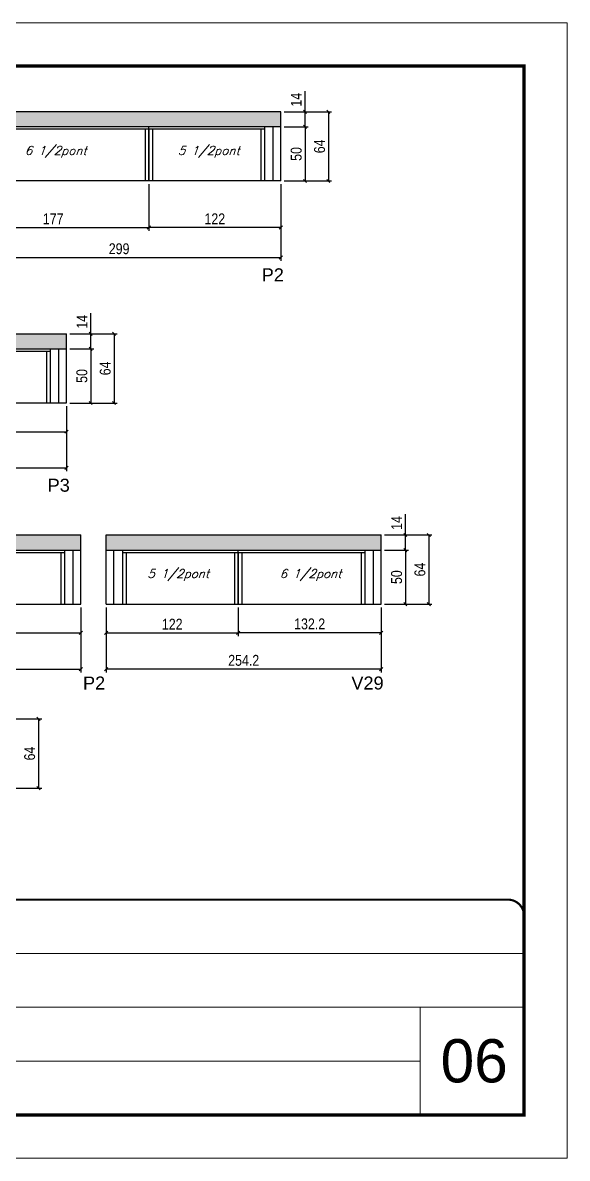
# Model space of a CAD drawing. Header units: millimetres. Extents: x 2921 to 9246, y 316 to 11751.
# Drawn here: x 5488 to 5991, y 8356 to 9406 of the extents above; entities that cross this region are included whole.
import ezdxf

# ---------------------------------------------------------------- set-up
doc = ezdxf.new("R2010")
doc.units = ezdxf.units.MM
doc.linetypes.add('CONTINUO', pattern=[0])
doc.linetypes.add('DASHED', pattern=[0.75, 0.5, -0.25])
for name, color, linetype in [('1', 3, 'Continuous'), ('5', 5, 'Continuous'), ('COTA', 241, 'Continuous'), ('Painéis', 200, 'Continuous'), ('SARR_2.2x7', 40, 'Continuous'), ('SARR_3.5x7', 81, 'Continuous'), ('texto', 7, 'Continuous')]:
    doc.layers.add(name, color=color, linetype=linetype)
for name, color, linetype, lineweight in [('CARIMBO', 255, 'Continuous', 9), ('Folhas', 255, 'Continuous', 9), ('SARRAFO DE PRESSAO', 251, 'DASHED', 9)]:
    doc.layers.add(name, color=color, linetype=linetype, lineweight=lineweight)
doc.styles.add('arial', font='arial.ttf')
doc.styles.add('COTA TECNICA', font='techl___.ttf', dxfattribs={"height": 10})
doc.styles.add('COTA TECNICA-50', font='techl___.ttf', dxfattribs={"height": 10})
doc.styles.add('Romans', font='romans.shx')
doc.styles.get("Standard").update_dxf_attribs({"font": 'arial.ttf'})
doc.dimstyles.new('COTA PAINEL-50', dxfattribs={"dimtxt": 10, "dimasz": 3, "dimexe": 3, "dimexo": 3, "dimgap": 3, "dimtad": 1, "dimdec": 1, "dimzin": 12, "dimdsep": 46, "dimtxsty": 'COTA TECNICA-50', "dimblk1": 'OBLIQUE', "dimblk2": 'OBLIQUE', "dimsah": 1, "dimcen": 0.9, "dimclrd": 4, "dimclre": 4, "dimclrt": 240, "dimadec": 1, "dimazin": 3, "dimtfac": 1, "dimtdec": 1, "dimtmove": 0, "dimatfit": 3, "dimfxl": 1, "dimtolj": 1, "dimtzin": 12, "dimarcsym": 0})
doc.dimstyles.new('PAINEL', dxfattribs={"dimtxt": 10, "dimasz": 3, "dimexe": 3, "dimexo": 3, "dimgap": 3, "dimtad": 1, "dimdec": 1, "dimzin": 12, "dimdsep": 46, "dimtxsty": 'COTA TECNICA', "dimblk1": 'OBLIQUE', "dimblk2": 'OBLIQUE', "dimsah": 1, "dimcen": 0.9, "dimclrd": 4, "dimclre": 4, "dimclrt": 240, "dimadec": 1, "dimazin": 3, "dimtfac": 1, "dimtdec": 1, "dimtmove": 0, "dimatfit": 3, "dimfxl": 1, "dimtolj": 1, "dimtzin": 12, "dimarcsym": 0})

# ---------------------------------------------------------------- blocks, each defined once
blk = doc.blocks.new('9999999999')
at = {"color": 30, "linetype": 'CONTINUO'}
for p, q in [((98564.6, 34379.6), (99584, 34379.6)), ((98564.6, 34329.8), (99488, 34329.8)), ((99584, 34329.8), (99488, 34329.8)), ((99488, 34329.8), (99488, 34230.2)), ((98564.6, 34280), (99488, 34280))]:
    blk.add_line(p, q, dxfattribs=at)
at = {"color": 30, "linetype": 'CONTINUO', "const_width": 2}
blk.add_lwpolyline([(99584, 34230.2), (99584, 34414.4, 0.414214), (99569, 34429.4), (98229, 34429.4, 0.414214), (98214, 34414.4), (98214, 34245.2, 0.414214), (98229, 34230.2), (99584, 34230.2)], format="xyb", dxfattribs=at)
at = {"layer": 'Folhas'}
blk.add_lwpolyline([(98139, 34190.2), (99624, 34190.2), (99624, 35240.2), (98139, 35240.2)], close=True, dxfattribs=at)
at = {"layer": 'Folhas', "color": 30, "const_width": 3}
blk.add_lwpolyline([(98214, 34230.2), (99584, 34230.2), (99584, 35200.2), (98214, 35200.2)], close=True, dxfattribs=at)
blk = doc.blocks.new('_Oblique')
at = {"layer": '1', "color": 0, "lineweight": -2}
blk.add_line((-0.5, -0.5), (0.5, 0.5), dxfattribs=at)
blk = doc.blocks.new('*D800')
at = {"layer": 'COTA', "color": 4, "linetype": 'ByBlock', "lineweight": -2, "transparency": 16777216}
for p, q in [((5604.2, 9256.6), (5604.2, 9213.5)), ((5726.2, 9256.6), (5726.2, 9213.5)), ((5726.2, 9216.5), (5604.2, 9216.5))]:
    blk.add_line(p, q, dxfattribs=at)
at = {"layer": 'Defpoints', "color": 0, "linetype": 'ByBlock', "transparency": 16777216}
for p in [(5604.2, 9259.6), (5726.2, 9259.6), (5604.2, 9216.5)]:
    blk.add_point(p, dxfattribs=at)
at = {"layer": 'COTA', "color": 4, "linetype": 'ByBlock', "lineweight": -2, "transparency": 16777216, "xscale": 3, "yscale": 3, "zscale": 3, "rotation": 180}
blk.add_blockref('_Oblique', (5604.2, 9216.5), dxfattribs=at)
at = {"layer": 'COTA', "color": 4, "linetype": 'ByBlock', "lineweight": -2, "transparency": 16777216, "xscale": 3, "yscale": 3, "zscale": 3}
blk.add_blockref('_Oblique', (5726.2, 9216.5), dxfattribs=at)
at = {"layer": 'COTA', "color": 240, "linetype": 'ByBlock', "transparency": 16777216, "insert": (5665.2, 9224.6), "char_height": 10, "width": 165.595, "attachment_point": 5, "style": 'COTA TECNICA'}
blk.add_mtext('\\A1;122 ', dxfattribs=at)
blk = doc.blocks.new('*D801')
at = {"layer": 'COTA', "color": 4, "lineweight": -2, "transparency": 16777216}
for p, q in [((5427.2, 9256.6), (5427.2, 9213.5)), ((5604.2, 9256.6), (5604.2, 9213.5)), ((5427.2, 9216.5), (5604.2, 9216.5))]:
    blk.add_line(p, q, dxfattribs=at)
at = {"layer": 'Defpoints', "color": 0, "transparency": 16777216}
for p in [(5427.2, 9259.6), (5604.2, 9259.6), (5604.2, 9216.5)]:
    blk.add_point(p, dxfattribs=at)
at = {"layer": 'COTA', "color": 4, "lineweight": -2, "transparency": 16777216, "xscale": 3, "yscale": 3, "zscale": 3, "rotation": 180}
blk.add_blockref('_Oblique', (5427.2, 9216.5), dxfattribs=at)
at = {"layer": 'COTA', "color": 4, "lineweight": -2, "transparency": 16777216, "xscale": 3, "yscale": 3, "zscale": 3}
blk.add_blockref('_Oblique', (5604.2, 9216.5), dxfattribs=at)
at = {"layer": 'COTA', "color": 240, "transparency": 16777216, "insert": (5515.7, 9224.6), "char_height": 10, "attachment_point": 5, "style": 'COTA TECNICA'}
blk.add_mtext('\\A1;177', dxfattribs=at)
blk = doc.blocks.new('*D802')
at = {"layer": 'Defpoints', "color": 0, "transparency": 16777216}
for p in [(5427.2, 9216.5), (5726.2, 9216.5), (5726.2, 9188.8)]:
    blk.add_point(p, dxfattribs=at)
at = {"layer": 'Painéis', "color": 4, "lineweight": -2, "transparency": 16777216}
for p, q in [((5427.2, 9213.5), (5427.2, 9185.8)), ((5726.2, 9213.5), (5726.2, 9185.8)), ((5427.2, 9188.8), (5726.2, 9188.8))]:
    blk.add_line(p, q, dxfattribs=at)
at = {"layer": 'Painéis', "color": 4, "lineweight": -2, "transparency": 16777216, "xscale": 3, "yscale": 3, "zscale": 3, "rotation": 180}
blk.add_blockref('_Oblique', (5427.2, 9188.8), dxfattribs=at)
at = {"layer": 'Painéis', "color": 4, "lineweight": -2, "transparency": 16777216, "xscale": 3, "yscale": 3, "zscale": 3}
blk.add_blockref('_Oblique', (5726.2, 9188.8), dxfattribs=at)
at = {"layer": 'Painéis', "color": 240, "lineweight": 5, "transparency": 16777216, "insert": (5576.7, 9196.9), "char_height": 10, "attachment_point": 5, "style": 'COTA TECNICA'}
blk.add_mtext('\\A1;299', dxfattribs=at)
blk = doc.blocks.new('*D804')
at = {"layer": 'COTA', "color": 4, "linetype": 'ByBlock', "lineweight": -2, "transparency": 16777216}
for p, q in [((5284, 9051.3), (5284, 9024.8)), ((5528, 9051.3), (5528, 9024.8)), ((5284, 9027.8), (5528, 9027.8))]:
    blk.add_line(p, q, dxfattribs=at)
at = {"layer": 'Defpoints', "color": 0, "linetype": 'ByBlock', "transparency": 16777216}
for p in [(5284, 9054.3), (5528, 9054.3), (5528, 9027.8)]:
    blk.add_point(p, dxfattribs=at)
at = {"layer": 'COTA', "color": 4, "linetype": 'ByBlock', "lineweight": -2, "transparency": 16777216, "xscale": 3, "yscale": 3, "zscale": 3, "rotation": 180}
blk.add_blockref('_Oblique', (5284, 9027.8), dxfattribs=at)
at = {"layer": 'COTA', "color": 4, "linetype": 'ByBlock', "lineweight": -2, "transparency": 16777216, "xscale": 3, "yscale": 3, "zscale": 3}
blk.add_blockref('_Oblique', (5528, 9027.8), dxfattribs=at)
at = {"layer": 'COTA', "color": 240, "linetype": 'ByBlock', "transparency": 16777216, "insert": (5406, 9035.9), "char_height": 10, "width": 210.731, "attachment_point": 5, "style": 'COTA TECNICA'}
blk.add_mtext('\\A1;244', dxfattribs=at)
blk = doc.blocks.new('*D1169')
at = {"layer": 'COTA', "color": 4, "linetype": 'ByBlock', "lineweight": -2, "transparency": 16777216}
for p, q in [((4940, 9051.3), (4940, 8991.3)), ((5528, 9051.3), (5528, 8991.3)), ((4940, 8994.3), (5528, 8994.3))]:
    blk.add_line(p, q, dxfattribs=at)
at = {"layer": 'Defpoints', "color": 0, "linetype": 'ByBlock', "transparency": 16777216}
for p in [(4940, 9054.3), (5528, 9054.3), (5528, 8994.3)]:
    blk.add_point(p, dxfattribs=at)
at = {"layer": 'COTA', "color": 4, "linetype": 'ByBlock', "lineweight": -2, "transparency": 16777216, "xscale": 3, "yscale": 3, "zscale": 3, "rotation": 180}
blk.add_blockref('_Oblique', (4940, 8994.3), dxfattribs=at)
at = {"layer": 'COTA', "color": 4, "linetype": 'ByBlock', "lineweight": -2, "transparency": 16777216, "xscale": 3, "yscale": 3, "zscale": 3}
blk.add_blockref('_Oblique', (5528, 8994.3), dxfattribs=at)
at = {"layer": 'COTA', "color": 240, "linetype": 'ByBlock', "transparency": 16777216, "insert": (5234, 9002.4), "char_height": 10, "attachment_point": 5, "style": 'COTA TECNICA'}
blk.add_mtext('\\A1;588', dxfattribs=at)
blk = doc.blocks.new('*D777')
at = {"layer": 'COTA', "color": 4, "lineweight": -2, "transparency": 16777216}
for p, q in [((5531, 9104.3), (5553.4, 9104.3)), ((5550.4, 9104.3), (5550.4, 9054.3)), ((5531, 9054.3), (5553.4, 9054.3))]:
    blk.add_line(p, q, dxfattribs=at)
at = {"layer": 'Defpoints', "color": 0, "transparency": 16777216}
for p in [(5528, 9104.3), (5528, 9054.3), (5550.4, 9054.3)]:
    blk.add_point(p, dxfattribs=at)
at = {"layer": 'COTA', "color": 4, "lineweight": -2, "transparency": 16777216, "xscale": 3, "yscale": 3, "zscale": 3}
for p, rotation in [((5550.4, 9104.3), 90), ((5550.4, 9054.3), 270)]:
    blk.add_blockref('_Oblique', p, dxfattribs=dict(at, rotation=rotation))
at = {"layer": 'COTA', "color": 240, "transparency": 16777216, "insert": (5542.3, 9079.3), "char_height": 10, "attachment_point": 5, "rotation": 90, "style": 'COTA TECNICA-50'}
blk.add_mtext('\\A1;50', dxfattribs=at)
blk = doc.blocks.new('*D778')
at = {"layer": 'COTA', "color": 4, "lineweight": -2, "transparency": 16777216}
for p, q in [((5550.4, 9118.3), (5550.4, 9137.5)), ((5531, 9118.3), (5553.4, 9118.3)), ((5550.4, 9104.3), (5550.4, 9118.3)), ((5531, 9104.3), (5553.4, 9104.3))]:
    blk.add_line(p, q, dxfattribs=at)
at = {"layer": 'Defpoints', "color": 0, "transparency": 16777216}
for p in [(5528, 9118.3), (5550.4, 9118.3), (5528, 9104.3)]:
    blk.add_point(p, dxfattribs=at)
at = {"layer": 'COTA', "color": 4, "lineweight": -2, "transparency": 16777216, "xscale": 3, "yscale": 3, "zscale": 3}
for p, rotation in [((5550.4, 9118.3), 90), ((5550.4, 9104.3), 270)]:
    blk.add_blockref('_Oblique', p, dxfattribs=dict(at, rotation=rotation))
at = {"layer": 'COTA', "color": 240, "transparency": 16777216, "insert": (5542.4, 9129.4), "char_height": 10, "attachment_point": 5, "rotation": 90, "style": 'COTA TECNICA-50'}
blk.add_mtext('\\A1;14', dxfattribs=at)
blk = doc.blocks.new('*D779')
at = {"layer": 'COTA', "color": 4, "lineweight": -2, "transparency": 16777216}
for p, q in [((5531, 9118.3), (5575, 9118.3)), ((5572, 9118.3), (5572, 9054.3)), ((5531, 9054.3), (5575, 9054.3))]:
    blk.add_line(p, q, dxfattribs=at)
at = {"layer": 'Defpoints', "color": 0, "transparency": 16777216}
for p in [(5528, 9118.3), (5528, 9054.3), (5572, 9054.3)]:
    blk.add_point(p, dxfattribs=at)
at = {"layer": 'COTA', "color": 4, "lineweight": -2, "transparency": 16777216, "xscale": 3, "yscale": 3, "zscale": 3}
for p, rotation in [((5572, 9118.3), 90), ((5572, 9054.3), 270)]:
    blk.add_blockref('_Oblique', p, dxfattribs=dict(at, rotation=rotation))
at = {"layer": 'COTA', "color": 240, "transparency": 16777216, "insert": (5563.9, 9086.3), "char_height": 10, "attachment_point": 5, "rotation": 90, "style": 'COTA TECNICA-50'}
blk.add_mtext('\\A1;64', dxfattribs=at)
blk = doc.blocks.new('*D781')
at = {"layer": 'COTA', "color": 4, "lineweight": -2, "transparency": 16777216}
for p, q in [((5729.2, 9309.6), (5751.6, 9309.6)), ((5748.6, 9309.6), (5748.6, 9259.6)), ((5729.2, 9259.6), (5751.6, 9259.6))]:
    blk.add_line(p, q, dxfattribs=at)
at = {"layer": 'Defpoints', "color": 0, "transparency": 16777216}
for p in [(5726.2, 9309.6), (5726.2, 9259.6), (5748.6, 9259.6)]:
    blk.add_point(p, dxfattribs=at)
at = {"layer": 'COTA', "color": 4, "lineweight": -2, "transparency": 16777216, "xscale": 3, "yscale": 3, "zscale": 3}
for p, rotation in [((5748.6, 9309.6), 90), ((5748.6, 9259.6), 270)]:
    blk.add_blockref('_Oblique', p, dxfattribs=dict(at, rotation=rotation))
at = {"layer": 'COTA', "color": 240, "transparency": 16777216, "insert": (5740.5, 9284.6), "char_height": 10, "attachment_point": 5, "rotation": 90, "style": 'COTA TECNICA-50'}
blk.add_mtext('\\A1;50', dxfattribs=at)
blk = doc.blocks.new('*D782')
at = {"layer": 'COTA', "color": 4, "lineweight": -2, "transparency": 16777216}
for p, q in [((5748.6, 9323.6), (5748.6, 9342.7)), ((5729.2, 9323.6), (5751.6, 9323.6)), ((5748.6, 9309.6), (5748.6, 9323.6)), ((5729.2, 9309.6), (5751.6, 9309.6))]:
    blk.add_line(p, q, dxfattribs=at)
at = {"layer": 'Defpoints', "color": 0, "transparency": 16777216}
for p in [(5726.2, 9323.6), (5748.6, 9323.6), (5726.2, 9309.6)]:
    blk.add_point(p, dxfattribs=at)
at = {"layer": 'COTA', "color": 4, "lineweight": -2, "transparency": 16777216, "xscale": 3, "yscale": 3, "zscale": 3}
for p, rotation in [((5748.6, 9323.6), 90), ((5748.6, 9309.6), 270)]:
    blk.add_blockref('_Oblique', p, dxfattribs=dict(at, rotation=rotation))
at = {"layer": 'COTA', "color": 240, "transparency": 16777216, "insert": (5740.5, 9334.7), "char_height": 10, "attachment_point": 5, "rotation": 90, "style": 'COTA TECNICA-50'}
blk.add_mtext('\\A1;14', dxfattribs=at)
blk = doc.blocks.new('*D783')
at = {"layer": 'COTA', "color": 4, "lineweight": -2, "transparency": 16777216}
for p, q in [((5729.2, 9323.6), (5773.2, 9323.6)), ((5770.2, 9323.6), (5770.2, 9259.6)), ((5729.2, 9259.6), (5773.2, 9259.6))]:
    blk.add_line(p, q, dxfattribs=at)
at = {"layer": 'Defpoints', "color": 0, "transparency": 16777216}
for p in [(5726.2, 9323.6), (5726.2, 9259.6), (5770.2, 9259.6)]:
    blk.add_point(p, dxfattribs=at)
at = {"layer": 'COTA', "color": 4, "lineweight": -2, "transparency": 16777216, "xscale": 3, "yscale": 3, "zscale": 3}
for p, rotation in [((5770.2, 9323.6), 90), ((5770.2, 9259.6), 270)]:
    blk.add_blockref('_Oblique', p, dxfattribs=dict(at, rotation=rotation))
at = {"layer": 'COTA', "color": 240, "transparency": 16777216, "insert": (5762.1, 9291.6), "char_height": 10, "attachment_point": 5, "rotation": 90, "style": 'COTA TECNICA-50'}
blk.add_mtext('\\A1;64', dxfattribs=at)
blk = doc.blocks.new('*D1196')
at = {"layer": 'COTA', "color": 4, "linetype": 'ByBlock', "lineweight": -2, "transparency": 16777216}
for p, q in [((5297.3, 8865.3), (5297.3, 8838.8)), ((5541.3, 8865.3), (5541.3, 8838.8)), ((5297.3, 8841.8), (5541.3, 8841.8))]:
    blk.add_line(p, q, dxfattribs=at)
at = {"layer": 'Defpoints', "color": 0, "linetype": 'ByBlock', "transparency": 16777216}
for p in [(5297.3, 8868.3), (5541.3, 8868.3), (5541.3, 8841.8)]:
    blk.add_point(p, dxfattribs=at)
at = {"layer": 'COTA', "color": 4, "linetype": 'ByBlock', "lineweight": -2, "transparency": 16777216, "xscale": 3, "yscale": 3, "zscale": 3, "rotation": 180}
blk.add_blockref('_Oblique', (5297.3, 8841.8), dxfattribs=at)
at = {"layer": 'COTA', "color": 4, "linetype": 'ByBlock', "lineweight": -2, "transparency": 16777216, "xscale": 3, "yscale": 3, "zscale": 3}
blk.add_blockref('_Oblique', (5541.3, 8841.8), dxfattribs=at)
at = {"layer": 'COTA', "color": 240, "linetype": 'ByBlock', "transparency": 16777216, "insert": (5419.3, 8849.8), "char_height": 10, "width": 210.731, "attachment_point": 5, "style": 'COTA TECNICA'}
blk.add_mtext('\\A1;244', dxfattribs=at)
blk = doc.blocks.new('*D1201')
at = {"layer": 'COTA', "color": 4, "linetype": 'ByBlock', "lineweight": -2, "transparency": 16777216}
for p, q in [((4947.3, 8865.3), (4947.3, 8805.2)), ((5541.3, 8865.3), (5541.3, 8805.2)), ((4947.3, 8808.2), (5541.3, 8808.2))]:
    blk.add_line(p, q, dxfattribs=at)
at = {"layer": 'Defpoints', "color": 0, "linetype": 'ByBlock', "transparency": 16777216}
for p in [(4947.3, 8868.3), (5541.3, 8868.3), (5541.3, 8808.2)]:
    blk.add_point(p, dxfattribs=at)
at = {"layer": 'COTA', "color": 4, "linetype": 'ByBlock', "lineweight": -2, "transparency": 16777216, "xscale": 3, "yscale": 3, "zscale": 3, "rotation": 180}
blk.add_blockref('_Oblique', (4947.3, 8808.2), dxfattribs=at)
at = {"layer": 'COTA', "color": 4, "linetype": 'ByBlock', "lineweight": -2, "transparency": 16777216, "xscale": 3, "yscale": 3, "zscale": 3}
blk.add_blockref('_Oblique', (5541.3, 8808.2), dxfattribs=at)
at = {"layer": 'COTA', "color": 240, "linetype": 'ByBlock', "transparency": 16777216, "insert": (5244.3, 8816.4), "char_height": 10, "attachment_point": 5, "style": 'COTA TECNICA'}
blk.add_mtext('\\A1;594', dxfattribs=at)
blk = doc.blocks.new('*D1197')
at = {"layer": 'COTA', "color": 4, "lineweight": -2, "transparency": 16777216}
for p, q in [((5822, 8918.3), (5844.4, 8918.3)), ((5841.4, 8918.3), (5841.4, 8868.3)), ((5822, 8868.3), (5844.4, 8868.3))]:
    blk.add_line(p, q, dxfattribs=at)
at = {"layer": 'Defpoints', "color": 0, "transparency": 16777216}
for p in [(5819, 8918.3), (5819, 8868.3), (5841.4, 8868.3)]:
    blk.add_point(p, dxfattribs=at)
at = {"layer": 'COTA', "color": 4, "lineweight": -2, "transparency": 16777216, "xscale": 3, "yscale": 3, "zscale": 3}
for p, rotation in [((5841.4, 8918.3), 90), ((5841.4, 8868.3), 270)]:
    blk.add_blockref('_Oblique', p, dxfattribs=dict(at, rotation=rotation))
at = {"layer": 'COTA', "color": 240, "transparency": 16777216, "insert": (5833.3, 8893.3), "char_height": 10, "attachment_point": 5, "rotation": 90, "style": 'COTA TECNICA-50'}
blk.add_mtext('\\A1;50', dxfattribs=at)
blk = doc.blocks.new('*D1198')
at = {"layer": 'COTA', "color": 4, "lineweight": -2, "transparency": 16777216}
for p, q in [((5841.4, 8932.3), (5841.4, 8951.4)), ((5822, 8932.3), (5844.4, 8932.3)), ((5841.4, 8918.3), (5841.4, 8932.3)), ((5822, 8918.3), (5844.4, 8918.3))]:
    blk.add_line(p, q, dxfattribs=at)
at = {"layer": 'Defpoints', "color": 0, "transparency": 16777216}
for p in [(5819, 8932.3), (5841.4, 8932.3), (5819, 8918.3)]:
    blk.add_point(p, dxfattribs=at)
at = {"layer": 'COTA', "color": 4, "lineweight": -2, "transparency": 16777216, "xscale": 3, "yscale": 3, "zscale": 3}
for p, rotation in [((5841.4, 8932.3), 90), ((5841.4, 8918.3), 270)]:
    blk.add_blockref('_Oblique', p, dxfattribs=dict(at, rotation=rotation))
at = {"layer": 'COTA', "color": 240, "transparency": 16777216, "insert": (5833.4, 8943.4), "char_height": 10, "attachment_point": 5, "rotation": 90, "style": 'COTA TECNICA-50'}
blk.add_mtext('\\A1;14', dxfattribs=at)
blk = doc.blocks.new('*D1199')
at = {"layer": 'COTA', "color": 4, "lineweight": -2, "transparency": 16777216}
for p, q in [((5822, 8932.3), (5866, 8932.3)), ((5863, 8932.3), (5863, 8868.3)), ((5822, 8868.3), (5866, 8868.3))]:
    blk.add_line(p, q, dxfattribs=at)
at = {"layer": 'Defpoints', "color": 0, "transparency": 16777216}
for p in [(5819, 8932.3), (5819, 8868.3), (5863, 8868.3)]:
    blk.add_point(p, dxfattribs=at)
at = {"layer": 'COTA', "color": 4, "lineweight": -2, "transparency": 16777216, "xscale": 3, "yscale": 3, "zscale": 3}
for p, rotation in [((5863, 8932.3), 90), ((5863, 8868.3), 270)]:
    blk.add_blockref('_Oblique', p, dxfattribs=dict(at, rotation=rotation))
at = {"layer": 'COTA', "color": 240, "transparency": 16777216, "insert": (5854.9, 8900.3), "char_height": 10, "attachment_point": 5, "rotation": 90, "style": 'COTA TECNICA-50'}
blk.add_mtext('\\A1;64', dxfattribs=at)
blk = doc.blocks.new('*D1202')
at = {"layer": 'COTA', "color": 4, "linetype": 'ByBlock', "lineweight": -2, "transparency": 16777216}
for p, q in [((5564.8, 8865.3), (5564.8, 8838.8)), ((5686.8, 8865.3), (5686.8, 8838.8)), ((5564.8, 8841.8), (5686.8, 8841.8))]:
    blk.add_line(p, q, dxfattribs=at)
at = {"layer": 'Defpoints', "color": 0, "linetype": 'ByBlock', "transparency": 16777216}
for p in [(5564.8, 8868.3), (5686.8, 8868.3), (5686.8, 8841.8)]:
    blk.add_point(p, dxfattribs=at)
at = {"layer": 'COTA', "color": 4, "linetype": 'ByBlock', "lineweight": -2, "transparency": 16777216, "xscale": 3, "yscale": 3, "zscale": 3, "rotation": 180}
blk.add_blockref('_Oblique', (5564.8, 8841.8), dxfattribs=at)
at = {"layer": 'COTA', "color": 4, "linetype": 'ByBlock', "lineweight": -2, "transparency": 16777216, "xscale": 3, "yscale": 3, "zscale": 3}
blk.add_blockref('_Oblique', (5686.8, 8841.8), dxfattribs=at)
at = {"layer": 'COTA', "color": 240, "linetype": 'ByBlock', "transparency": 16777216, "insert": (5625.8, 8849.8), "char_height": 10, "width": 165.595, "attachment_point": 5, "style": 'COTA TECNICA'}
blk.add_mtext('\\A1;122 ', dxfattribs=at)
blk = doc.blocks.new('*D1203')
at = {"layer": 'COTA', "color": 4, "lineweight": -2, "transparency": 16777216}
for p, q in [((5686.8, 8865.3), (5686.8, 8838.8)), ((5819, 8865.3), (5819, 8838.8)), ((5819, 8841.8), (5686.8, 8841.8))]:
    blk.add_line(p, q, dxfattribs=at)
at = {"layer": 'Defpoints', "color": 0, "transparency": 16777216}
for p in [(5686.8, 8868.3), (5819, 8868.3), (5686.8, 8841.8)]:
    blk.add_point(p, dxfattribs=at)
at = {"layer": 'COTA', "color": 4, "lineweight": -2, "transparency": 16777216, "xscale": 3, "yscale": 3, "zscale": 3, "rotation": 180}
blk.add_blockref('_Oblique', (5686.8, 8841.8), dxfattribs=at)
at = {"layer": 'COTA', "color": 4, "lineweight": -2, "transparency": 16777216, "xscale": 3, "yscale": 3, "zscale": 3}
blk.add_blockref('_Oblique', (5819, 8841.8), dxfattribs=at)
at = {"layer": 'COTA', "color": 240, "transparency": 16777216, "insert": (5752.9, 8850), "char_height": 10, "attachment_point": 5, "style": 'COTA TECNICA'}
blk.add_mtext('\\A1;132.2', dxfattribs=at)
blk = doc.blocks.new('*D1204')
at = {"layer": 'Defpoints', "color": 0, "transparency": 16777216}
for p in [(5564.8, 8868.3), (5819, 8868.3), (5564.8, 8808.2)]:
    blk.add_point(p, dxfattribs=at)
at = {"layer": 'Painéis', "color": 4, "lineweight": -2, "transparency": 16777216}
for p, q in [((5564.8, 8865.3), (5564.8, 8805.2)), ((5819, 8865.3), (5819, 8805.2)), ((5819, 8808.2), (5564.8, 8808.2))]:
    blk.add_line(p, q, dxfattribs=at)
at = {"layer": 'Painéis', "color": 4, "lineweight": -2, "transparency": 16777216, "xscale": 3, "yscale": 3, "zscale": 3, "rotation": 180}
blk.add_blockref('_Oblique', (5564.8, 8808.2), dxfattribs=at)
at = {"layer": 'Painéis', "color": 4, "lineweight": -2, "transparency": 16777216, "xscale": 3, "yscale": 3, "zscale": 3}
blk.add_blockref('_Oblique', (5819, 8808.2), dxfattribs=at)
at = {"layer": 'Painéis', "color": 240, "lineweight": 5, "transparency": 16777216, "insert": (5691.9, 8816.3), "char_height": 10, "attachment_point": 5, "style": 'COTA TECNICA'}
blk.add_mtext('\\A1;254.2', dxfattribs=at)
blk = doc.blocks.new('*D1206')
at = {"layer": 'COTA', "color": 4, "linetype": 'ByBlock', "lineweight": -2, "transparency": 16777216}
for p, q in [((5336.1, 8695.2), (5336.1, 8668.6)), ((5458.1, 8695.2), (5458.1, 8668.6)), ((5336.1, 8671.6), (5458.1, 8671.6))]:
    blk.add_line(p, q, dxfattribs=at)
at = {"layer": 'Defpoints', "color": 0, "linetype": 'ByBlock', "transparency": 16777216}
for p in [(5336.1, 8698.2), (5458.1, 8698.2), (5458.1, 8671.6)]:
    blk.add_point(p, dxfattribs=at)
at = {"layer": 'COTA', "color": 4, "linetype": 'ByBlock', "lineweight": -2, "transparency": 16777216, "xscale": 3, "yscale": 3, "zscale": 3, "rotation": 180}
blk.add_blockref('_Oblique', (5336.1, 8671.6), dxfattribs=at)
at = {"layer": 'COTA', "color": 4, "linetype": 'ByBlock', "lineweight": -2, "transparency": 16777216, "xscale": 3, "yscale": 3, "zscale": 3}
blk.add_blockref('_Oblique', (5458.1, 8671.6), dxfattribs=at)
at = {"layer": 'COTA', "color": 240, "linetype": 'ByBlock', "transparency": 16777216, "insert": (5397.1, 8679.7), "char_height": 10, "width": 210.731, "attachment_point": 5, "style": 'COTA TECNICA'}
blk.add_mtext('\\A1;122', dxfattribs=at)
blk = doc.blocks.new('*D1212')
at = {"layer": 'COTA', "color": 4, "lineweight": -2, "transparency": 16777216}
for p, q in [((5461.1, 8762.2), (5505.1, 8762.2)), ((5502.1, 8762.2), (5502.1, 8698.2)), ((5461.1, 8698.2), (5505.1, 8698.2))]:
    blk.add_line(p, q, dxfattribs=at)
at = {"layer": 'Defpoints', "color": 0, "transparency": 16777216}
for p in [(5458.1, 8762.2), (5458.1, 8698.2), (5502.1, 8698.2)]:
    blk.add_point(p, dxfattribs=at)
at = {"layer": 'COTA', "color": 4, "lineweight": -2, "transparency": 16777216, "xscale": 3, "yscale": 3, "zscale": 3}
for p, rotation in [((5502.1, 8762.2), 90), ((5502.1, 8698.2), 270)]:
    blk.add_blockref('_Oblique', p, dxfattribs=dict(at, rotation=rotation))
at = {"layer": 'COTA', "color": 240, "transparency": 16777216, "insert": (5494, 8730.2), "char_height": 10, "attachment_point": 5, "rotation": 90, "style": 'COTA TECNICA-50'}
blk.add_mtext('\\A1;64', dxfattribs=at)

msp = doc.modelspace()

# ---------------------------------------------------------------- hatches: boundary and pattern name
at = {"layer": 'COTA', "linetype": 'ByBlock'}
h = msp.add_hatch(dxfattribs=at)
h.set_pattern_fill('AR-CONC', color=256, scale=0.03)
h.set_pattern_definition([(50, (3252.465, -7232.232), (5.4655401, -0.4781726), [0.5715, -6.2865]), (355, (3252.465, -7232.232), (-1.0573026, 5.7317054), [0.4572, -5.0292175]), (100.451445, (3252.9204, -7232.272), (4.4082374, 5.2535326), [0.4857003, -5.3427073]), (46.1842, (3252.465, -7230.708), (8.1323712, -1.2612698), [0.85725, -9.42975]), (96.63556, (3253.143, -7230.813), (7.122124, 7.4227837), [0.7285507, -8.0140682]), (351.18415, (3252.465, -7230.708), (7.122124, 7.4227837), [0.685799, -7.543792]), (21, (3253.227, -7231.089), (4.5484317, -3.067956), [0.5715, -6.2865]), (326, (3253.227, -7231.089), (1.8540609, 5.525639), [0.4572, -5.0292]), (71.451445, (3253.606, -7231.3446), (6.4024926, 2.457683), [0.4857003, -5.3426981]), (37.5, (3252.465, -7232.232), (0.0926581, 2.53665117), [0, -4.96824, 0, -5.1054, 0, -5.04825]), (7.5, (3252.465, -7232.232), (2.00458988, 3.00541724), [0, -2.91084, 0, -4.85394, 0, -1.92405]), (327.5, (3250.7657, -7232.232), (4.06771786, -0.17186232), [0, -1.905, 0, -5.9436, 0, -7.8867]), (317.5, (3250.0037, -7232.232), (4.44387544, 0.7627947), [0, -2.4765, 0, -3.94716, 0, -5.6007])])
h.paths.add_polyline_path([(5454.18, 9309.6), (5726.18, 9309.6), (5726.18, 9323.6), (5427.18, 9323.6), (5427.18, 9269.6), (5454.18, 9269.6)])
h = msp.add_hatch(dxfattribs=at)
h.set_pattern_fill('AR-CONC', color=256, scale=0.03)
h.set_pattern_definition([(50, (-126232.168, -24779.6122), (5.46554007, -0.47817257), [0.5715, -6.2865]), (355, (-126232.168, -24779.612), (-1.05730264, 5.73170536), [0.4572, -5.02921753]), (100.4514447, (-126231.7125, -24779.652), (4.40823741, 5.25353256), [0.48570026, -5.34270734]), (46.1842, (-126232.168, -24778.088), (8.13237123, -1.26126984), [0.85725, -9.42975]), (96.6355576, (-126231.49, -24778.193), (7.122124, 7.42278374), [0.7285507, -8.01406824]), (351.184151, (-126232.168, -24778.088), (7.122124, 7.42278374), [0.685799, -7.54379196]), (21, (-126231.406, -24778.4692), (4.54843174, -3.06795595), [0.5715, -6.2865]), (326, (-126231.406, -24778.469), (1.85406085, 5.52563898), [0.4572, -5.0292]), (71.451445, (-126231.027, -24778.725), (6.40249258, 2.45768307), [0.48570026, -5.34269813]), (37.5, (-126232.168, -24779.6122), (0.092658098, 2.536651166), [0, -4.96824, 0, -5.1054, 0, -5.04825]), (7.5, (-126232.168, -24779.6122), (2.004589875, 3.005417245), [0, -2.91084, 0, -4.85394, 0, -1.92405]), (327.5, (-126233.8673, -24779.6122), (4.067717855, -0.17186232), [0, -1.905, 0, -5.9436, 0, -7.8867]), (317.5, (-126234.6293, -24779.6122), (4.44387544, 0.76279473), [0, -2.4765, 0, -3.94716, 0, -5.6007])])
h.paths.add_polyline_path([(5528, 9104.34), (5528, 9118.34), (4940, 9118.34), (4940, 9104.34)])
h = msp.add_hatch(dxfattribs=at)
h.set_pattern_fill('AR-CONC', color=256, scale=0.03)
h.set_pattern_definition([(50, (-126224.893, -24965.6487), (5.46554007, -0.47817257), [0.5715, -6.2865]), (355, (-126224.893, -24965.649), (-1.05730264, 5.73170536), [0.4572, -5.02921753]), (100.4514447, (-126224.4376, -24965.6886), (4.40823741, 5.25353256), [0.48570026, -5.34270734]), (46.1842, (-126224.893, -24964.125), (8.13237123, -1.26126984), [0.85725, -9.42975]), (96.6355576, (-126224.2154, -24964.23), (7.122124, 7.42278374), [0.7285507, -8.01406824]), (351.184151, (-126224.893, -24964.125), (7.122124, 7.42278374), [0.685799, -7.54379196]), (21, (-126224.131, -24964.5057), (4.54843174, -3.06795595), [0.5715, -6.2865]), (326, (-126224.131, -24964.506), (1.85406085, 5.52563898), [0.4572, -5.0292]), (71.451445, (-126223.752, -24964.7614), (6.40249258, 2.45768307), [0.48570026, -5.34269813]), (37.5, (-126224.8931, -24965.6487), (0.092658098, 2.536651166), [0, -4.96824, 0, -5.1054, 0, -5.04825]), (7.5, (-126224.893, -24965.6487), (2.004589875, 3.005417245), [0, -2.91084, 0, -4.85394, 0, -1.92405]), (327.5, (-126226.5924, -24965.6487), (4.067717855, -0.17186232), [0, -1.905, 0, -5.9436, 0, -7.8867]), (317.5, (-126227.3544, -24965.6487), (4.44387544, 0.76279473), [0, -2.4765, 0, -3.94716, 0, -5.6007])])
h.paths.add_polyline_path([(5541.28, 8918.31), (5541.28, 8932.31), (4947.28, 8932.31), (4947.28, 8918.31)])
h = msp.add_hatch(dxfattribs=at)
h.set_pattern_fill('AR-CONC', color=256, scale=0.03)
h.set_pattern_definition([(50, (3878.078, -7623.5226), (5.4655401, -0.4781726), [0.5715, -6.2865]), (355, (3878.078, -7623.5226), (-1.0573026, 5.7317054), [0.4572, -5.0292175]), (100.451445, (3878.5333, -7623.5625), (4.4082374, 5.2535326), [0.4857003, -5.3427073]), (46.1842, (3878.078, -7621.9986), (8.1323712, -1.2612698), [0.85725, -9.42975]), (96.63556, (3878.7556, -7622.104), (7.122124, 7.4227837), [0.7285507, -8.0140682]), (351.18415, (3878.078, -7621.999), (7.122124, 7.4227837), [0.685799, -7.543792]), (21, (3878.84, -7622.3796), (4.5484317, -3.067956), [0.5715, -6.2865]), (326, (3878.84, -7622.3796), (1.8540609, 5.525639), [0.4572, -5.0292]), (71.451445, (3879.219, -7622.6353), (6.4024926, 2.457683), [0.4857003, -5.3426981]), (37.5, (3878.0779, -7623.5226), (0.0926581, 2.53665117), [0, -4.96824, 0, -5.1054, 0, -5.04825]), (7.5, (3878.0779, -7623.5226), (2.00458988, 3.00541724), [0, -2.91084, 0, -4.85394, 0, -1.92405]), (327.5, (3876.3786, -7623.5226), (4.06771786, -0.17186232), [0, -1.905, 0, -5.9436, 0, -7.8867]), (317.5, (3875.6166, -7623.5226), (4.44387544, 0.7627947), [0, -2.4765, 0, -3.94716, 0, -5.6007])])
h.paths.add_polyline_path([(5819, 8918.31), (5819, 8932.31), (5564.8, 8932.31), (5564.8, 8918.31)])

# ---------------------------------------------------------------- linework, layer by layer
for p, q in [((5726.18, 9323.6), (5427.18, 9323.6)), ((5726.18, 9309.6), (5726.18, 9323.6)), ((4940, 9118.34), (5528, 9118.34)), ((5528, 9104.34), (5528, 9118.34)), ((4947.28, 8932.31), (5541.28, 8932.31)), ((5541.28, 8918.31), (5541.28, 8932.31)), ((5564.8, 8932.31), (5819, 8932.31)), ((5564.8, 8918.31), (5564.8, 8932.31)), ((5819, 8918.31), (5819, 8932.31))]:
    msp.add_line(p, q, dxfattribs=at)
at = {"layer": 'Painéis', "linetype": 'ByBlock'}
for p, q in [((5726.18, 9309.6), (5454.18, 9309.6)), ((5604.18, 9259.6), (5604.18, 9309.6)), ((5726.18, 9259.6), (5726.18, 9309.6)), ((5726.18, 9259.6), (5427.18, 9259.6)), ((4940, 9104.34), (5528, 9104.34)), ((5528, 9054.34), (5528, 9104.34)), ((4940, 9054.34), (5528, 9054.34)), ((4947.28, 8918.31), (5541.28, 8918.31)), ((5541.28, 8868.31), (5541.28, 8918.31)), ((5564.8, 8918.31), (5819, 8918.31)), ((5564.8, 8868.31), (5564.8, 8918.31)), ((5686.8, 8868.31), (5686.8, 8918.31)), ((4947.28, 8868.31), (5541.28, 8868.31)), ((5564.8, 8868.31), (5819, 8868.31))]:
    msp.add_line(p, q, dxfattribs=at)
at = {"layer": 'Painéis'}
msp.add_line((5819, 8868.31), (5819, 8918.31), dxfattribs=at)
at = {"layer": 'SARR_2.2x7', "linetype": 'Continuous'}
for p, q in [((5604.18, 9307.4), (5454.18, 9307.4)), ((5711.18, 9307.4), (5604.18, 9307.4)), ((5719.18, 9259.6), (5719.18, 9309.6)), ((5521, 9054.34), (5521, 9104.34)), ((5284, 9102.14), (5513, 9102.14)), ((5297.28, 8916.11), (5526.28, 8916.11)), ((5534.28, 8868.31), (5534.28, 8918.31)), ((5571.8, 8868.31), (5571.8, 8918.31)), ((5579.8, 8916.11), (5686.8, 8916.11)), ((5686.8, 8916.11), (5804, 8916.11)), ((5812, 8868.31), (5812, 8918.31))]:
    msp.add_line(p, q, dxfattribs=at)
at = {"layer": 'SARR_3.5x7'}
for p, q in [((5600.68, 9307.4), (5600.68, 9259.6)), ((5604.18, 9307.4), (5604.18, 9259.6)), ((5607.68, 9307.4), (5607.68, 9259.6)), ((5707.68, 9307.4), (5707.68, 9259.6)), ((5711.18, 9309.6), (5711.18, 9259.6)), ((5604.18, 9259.6), (5600.68, 9259.6)), ((5607.68, 9259.6), (5604.18, 9259.6)), ((5711.18, 9259.6), (5707.68, 9259.6)), ((5513, 9104.34), (5513, 9054.34)), ((5509.5, 9102.14), (5509.5, 9054.34)), ((5509.5, 9054.34), (5513, 9054.34)), ((5522.78, 8916.11), (5522.78, 8868.31)), ((5526.28, 8918.31), (5526.28, 8868.31)), ((5579.8, 8918.31), (5579.8, 8868.31)), ((5583.3, 8916.11), (5583.3, 8868.31)), ((5683.3, 8916.11), (5683.3, 8868.31)), ((5686.8, 8916.11), (5686.8, 8868.31)), ((5690.3, 8916.11), (5690.3, 8868.31)), ((5800.5, 8916.11), (5800.5, 8868.31)), ((5804, 8918.31), (5804, 8868.31)), ((5522.78, 8868.31), (5526.28, 8868.31)), ((5579.8, 8868.31), (5583.3, 8868.31)), ((5683.3, 8868.31), (5686.8, 8868.31)), ((5686.8, 8868.31), (5690.3, 8868.31))]:
    msp.add_line(p, q, dxfattribs=at)

# ---------------------------------------------------------------- block references
at = {"layer": 'SARRAFO DE PRESSAO', "color": 6, "linetype": 'ByBlock'}
msp.add_blockref('9999999999', (-93632.85, -25834.26), dxfattribs=at)

# ---------------------------------------------------------------- texts
at = {"layer": '5', "linetype": 'Continuous'}
for s, p in [('P2', (5708.55, 9166.84)), ('P3', (5510.59, 8972.3)), ('P2', (5543.3, 8789.4)), ('V29', (5791.47, 8789.4))]:
    msp.add_text(s, height=12, rotation=0.00004, dxfattribs=at).set_placement(p)
at = {"layer": 'CARIMBO', "style": 'arial'}
msp.add_text('06', height=40, dxfattribs=at).set_placement((5873.99, 8426.09))
at = {"layer": 'texto', "color": 2, "char_height": 8, "attachment_point": 5, "style": 'Romans'}
for s, insert in [('{\\Q19;\\C256;6 1/2pont}', (5518.11, 9286.51)), ('{\\Q19;\\C256;5 1/2pont}', (5659.63, 9286.51)), ('{\\Q19;\\C256;5 1/2pont}', (5631.35, 8895.22)), ('{\\Q19;\\C256;6 1/2pont}', (5753.7, 8895.22))]:
    msp.add_mtext(s, dxfattribs=dict(at, insert=insert))

# ---------------------------------------------------------------- dimensions: what is measured, and where the dimension line sits
at = {"layer": 'COTA'}
for base, p1, p2, angle, dimstyle, picture, middle in [((5748.61, 9323.6), (5726.18, 9309.6), (5726.18, 9323.6), 90, 'COTA PAINEL-50', '*D782', (5740.54, 9334.66)), ((5770.23, 9259.6), (5726.18, 9323.6), (5726.18, 9259.6), 90, 'COTA PAINEL-50', '*D783', (5762.13, 9291.6)), ((5748.61, 9259.6), (5726.18, 9309.6), (5726.18, 9259.6), 90, 'COTA PAINEL-50', '*D781', (5740.5, 9284.6)), ((5604.18, 9216.54), (5427.18, 9259.6), (5604.18, 9259.6), 180, 'PAINEL', '*D801', (5515.68, 9224.61)), ((5550.43, 9118.34), (5528, 9104.34), (5528, 9118.34), 90, 'COTA PAINEL-50', '*D778', (5542.36, 9129.4)), ((5572.05, 9054.34), (5528, 9118.34), (5528, 9054.34), 90, 'COTA PAINEL-50', '*D779', (5563.94, 9086.34)), ((5550.43, 9054.34), (5528, 9104.34), (5528, 9054.34), 90, 'COTA PAINEL-50', '*D777', (5542.32, 9079.34)), ((5841.43, 8932.31), (5819, 8918.31), (5819, 8932.31), 90, 'COTA PAINEL-50', '*D1198', (5833.35, 8943.36)), ((5863.04, 8868.31), (5819, 8932.31), (5819, 8868.31), 90, 'COTA PAINEL-50', '*D1199', (5854.94, 8900.31)), ((5841.43, 8868.31), (5819, 8918.31), (5819, 8868.31), 90, 'COTA PAINEL-50', '*D1197', (5833.32, 8893.31)), ((5502.12, 8698.17), (5458.08, 8762.17), (5458.08, 8698.17), 90, 'COTA PAINEL-50', '*D1212', (5494.02, 8730.17))]:
    dim = msp.add_linear_dim(base=base, p1=p1, p2=p2, angle=angle, dimstyle=dimstyle, dxfattribs=at)
    dim.commit()
    dim.dimension.update_dxf_attribs({"geometry": picture, "text_midpoint": middle})
at = {"layer": 'COTA', "linetype": 'ByBlock'}
dim = msp.add_linear_dim(base=(5604.18, 9216.54), p1=(5726.18, 9259.6), p2=(5604.18, 9259.6), angle=180, text='<> ', dimstyle='PAINEL', dxfattribs=at)
dim.commit()
dim.dimension.update_dxf_attribs({"geometry": '*D800', "text_midpoint": (5665.18, 9216.54), "dimtype": 160})
for base, p1, p2, picture, middle in [((5528, 8994.26), (4940, 9054.34), (5528, 9054.34), '*D1169', (5234, 9002.4)), ((5541.28, 8808.23), (4947.28, 8868.31), (5541.28, 8868.31), '*D1201', (5244.28, 8816.37))]:
    dim = msp.add_linear_dim(base=base, p1=p1, p2=p2, dimstyle='PAINEL', dxfattribs=at)
    dim.commit()
    dim.dimension.update_dxf_attribs({"geometry": picture, "text_midpoint": middle})
for base, p1, p2, picture, middle in [((5528, 9027.8), (5284, 9054.34), (5528, 9054.34), '*D804', (5406, 9035.88)), ((5541.28, 8841.77), (5297.28, 8868.31), (5541.28, 8868.31), '*D1196', (5419.28, 8849.84)), ((5458.08, 8671.63), (5336.08, 8698.17), (5458.08, 8698.17), '*D1206', (5397.08, 8679.69))]:
    dim = msp.add_linear_dim(base=base, p1=p1, p2=p2, dimstyle='PAINEL', override={"dimtmove": 1}, dxfattribs=at)
    dim.commit()
    dim.dimension.update_dxf_attribs({"geometry": picture, "text_midpoint": middle})
dim = msp.add_linear_dim(base=(5686.8, 8841.77), p1=(5564.8, 8868.31), p2=(5686.8, 8868.31), text='<> ', dimstyle='PAINEL', dxfattribs=at)
dim.commit()
dim.dimension.update_dxf_attribs({"geometry": '*D1202', "text_midpoint": (5625.8, 8841.77), "dimtype": 160})
at = {"layer": 'COTA'}
dim = msp.add_linear_dim(base=(5686.8, 8841.77), p1=(5819, 8868.31), p2=(5686.8, 8868.31), dimstyle='PAINEL', dxfattribs=at)
dim.commit()
dim.dimension.update_dxf_attribs({"geometry": '*D1203', "text_midpoint": (5752.9, 8849.99)})
at = {"layer": 'Painéis', "lineweight": 5}
dim = msp.add_linear_dim(base=(5726.18, 9188.81), p1=(5427.18, 9216.54), p2=(5726.18, 9216.54), dimstyle='PAINEL', dxfattribs=at)
dim.commit()
dim.dimension.update_dxf_attribs({"geometry": '*D802', "text_midpoint": (5576.68, 9196.9)})
dim = msp.add_linear_dim(base=(5564.8, 8808.23), p1=(5819, 8868.31), p2=(5564.8, 8868.31), angle=180, dimstyle='PAINEL', dxfattribs=at)
dim.commit()
dim.dimension.update_dxf_attribs({"geometry": '*D1204', "text_midpoint": (5691.9, 8816.34)})

doc.saveas('drawing.dxf')
